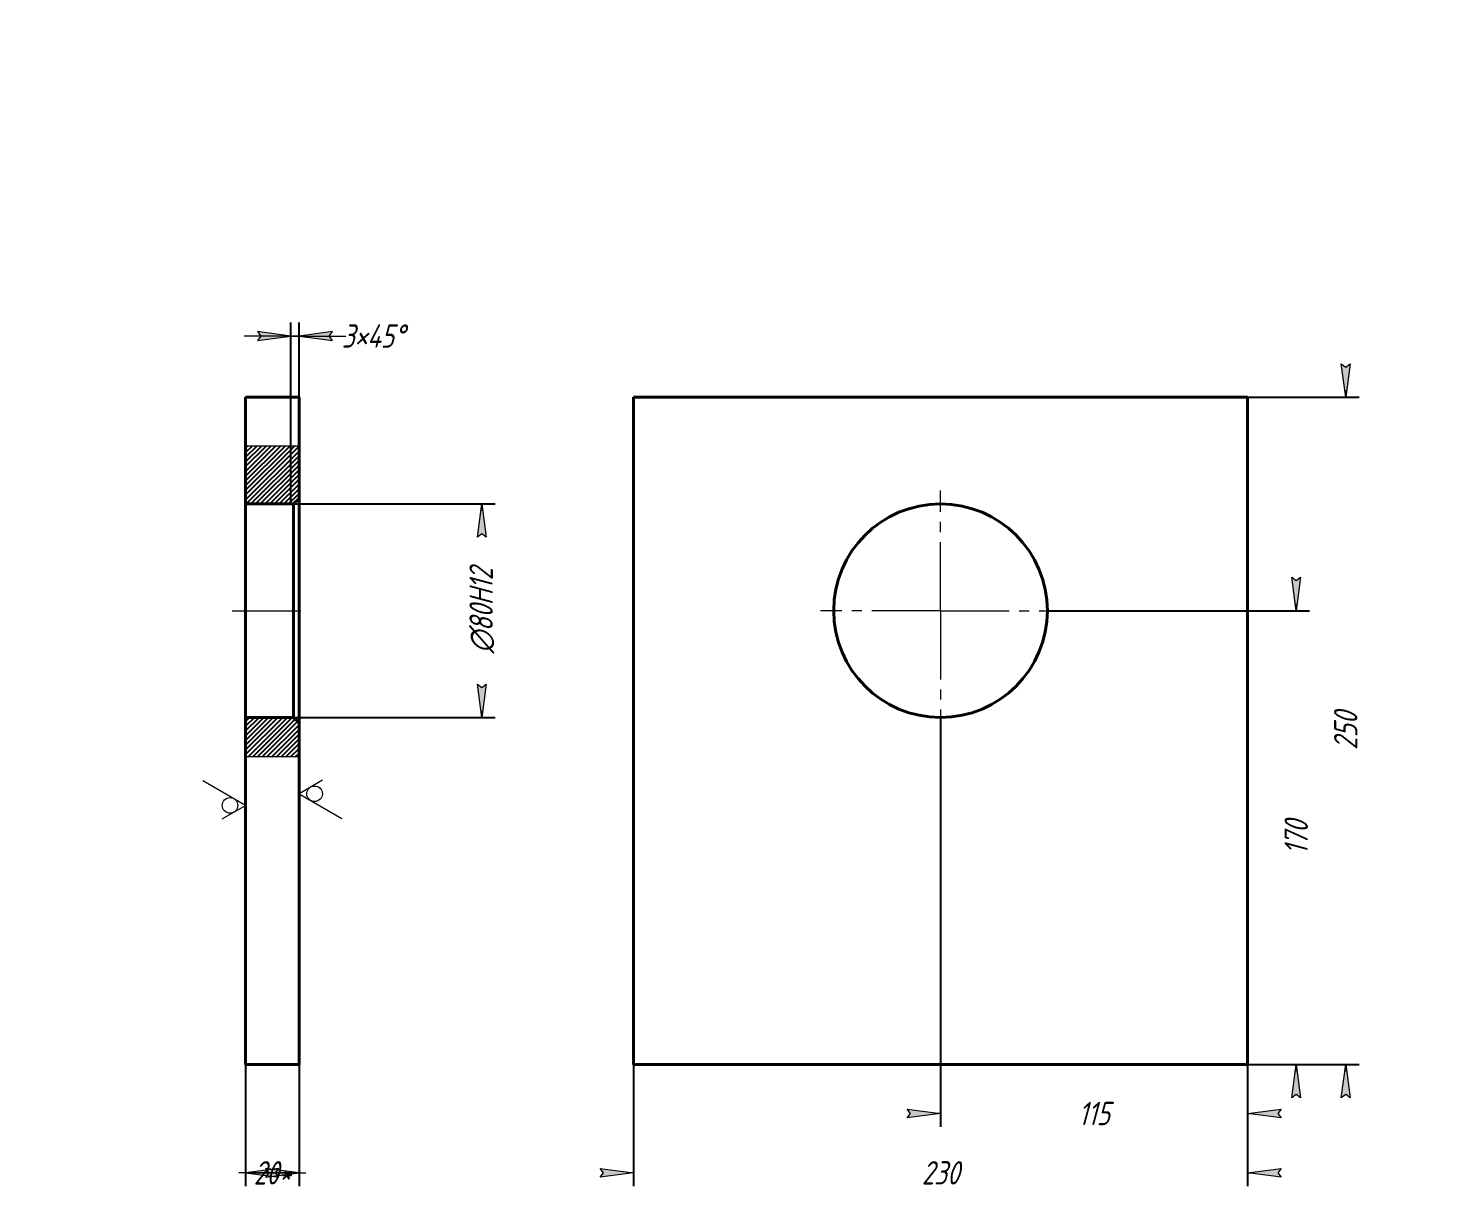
# Model space of a CAD drawing. Header units: millimetres. Extents: x 0 to 210, y 0 to 297.
# Drawn here: x 0 to 210, y 122.9 to 297 of the extents above; entities that cross this region are included whole.
import ezdxf

# ---------------------------------------------------------------- set-up
doc = ezdxf.new("R2010")
doc.units = ezdxf.units.MM
for name, pattern in [('K5LT_AXLED', [14.78612232208252, 10.28612232208252, -1.5, 1.5, -1.5]), ('K5LT_BASIC', [0]), ('K5LT_THIN', [0]), ('K5LT_THIN_INCLUDED_TO_HATCHING', [0])]:
    doc.linetypes.add(name, pattern=pattern)
doc.layers.add('Системный слой', color=7, linetype='Continuous')
doc.styles.add('KDIMTEXTSTYLE', font='GOST_AU.SHX', dxfattribs={"width": 0.96, "oblique": 15, "height": 5})
doc.dimstyles.new('KDIMSTYLE (0.40)', dxfattribs={"dimtxt": 5, "dimasz": 1, "dimexe": 2, "dimexo": 0.0625, "dimgap": 1, "dimtad": 1, "dimlfac": 2.5, "dimtxsty": 'KDIMTEXTSTYLE', "dimsah": 1, "dimcen": 0.09, "dimdle": 1, "dimadec": 0, "dimazin": 0, "dimtfac": 0.667, "dimtmove": 0, "dimatfit": 3, "dimfxl": 1, "dimtvp": 1, "dimtolj": 1, "dimtzin": 0, "dimarcsym": 0})

# ---------------------------------------------------------------- blocks, each defined once
blk = doc.blocks.new('U0')
at = {"layer": 'Системный слой', "color": 30, "linetype": 'K5LT_AXLED', "lineweight": 18, "true_color": 0xff8000}
for q in [(136.6916676974826, 227.7088893661185), (118.6916676974826, 209.7088893661185), (154.6916676974826, 209.7088893661185), (136.6916676974826, 191.7088893661185)]:
    blk.add_line((136.6916676974826, 209.7088893661185), q, dxfattribs=at)
blk = doc.blocks.new('KDIMARROW_01')
at = {"layer": 'Системный слой'}
blk.add_hatch(color=0, dxfattribs=at).paths.add_polyline_path([(0, 0), (-5, 0.658262491226197), (-4.5, 5.51091059616309e-16), (-5, -0.6582624912261956)])
at = {"layer": 'Системный слой', "color": 0, "linetype": 'K5LT_THIN', "lineweight": 18}
for p, q in [((-4.5, 5.51091059616309e-16), (-5, 0.658262491226197)), ((-5, 0.658262491226197), (0, 0)), ((0, 0), (-5, -0.6582624912261956)), ((-5, -0.6582624912261956), (-4.5, 5.51091059616309e-16)), ((0, 0), (-1, 0))]:
    blk.add_line(p, q, dxfattribs=at)
blk = doc.blocks.new('U1')
at = {"layer": 'Системный слой', "color": 150, "linetype": 'K5LT_BASIC', "lineweight": 40, "true_color": 0x0080ff}
for p, q in [((32.58947341544506, 234.4248258911583), (32.58947341544506, 241.7088893661185)), ((32.58947341544507, 141.7088893661185), (32.58947341544506, 187.8211258878022))]:
    blk.add_line(p, q, dxfattribs=at)
blk = doc.blocks.new('U2')
at = {"layer": 'Системный слой', "color": 150, "linetype": 'K5LT_BASIC', "lineweight": 40, "true_color": 0x0080ff}
for p, q in [((40.58947341544506, 234.4248258911583), (40.58947341544506, 241.7088893661185)), ((40.58947341544507, 141.7088893661185), (40.58947341544506, 187.8211258878022))]:
    blk.add_line(p, q, dxfattribs=at)
blk = doc.blocks.new('U3')
at = {"layer": 'Системный слой', "color": 7, "linetype": 'K5LT_THIN_INCLUDED_TO_HATCHING', "lineweight": 18}
for p, q in [((32.58947341544506, 234.4248258911583), (40.58947341544506, 234.4248258911583)), ((40.58947341544507, 187.8211258878022), (32.58947341544506, 187.8211258878022))]:
    blk.add_line(p, q, dxfattribs=at)
blk = doc.blocks.new('KDIMARROW_02')
at = {"layer": 'Системный слой'}
blk.add_hatch(color=0, dxfattribs=at).paths.add_polyline_path([(4.5, -5.51091059616309e-16), (5, 0.6582624912261956), (0, 0), (5, -0.658262491226197)])
at = {"layer": 'Системный слой', "color": 0, "linetype": 'K5LT_THIN', "lineweight": 18}
for p, q in [((0, 0), (-1, 0)), ((5, 0.6582624912261956), (0, 0)), ((0, 0), (5, -0.658262491226197)), ((0, 0), (7, -8.572527594031472e-16)), ((4.5, -5.51091059616309e-16), (5, 0.6582624912261956)), ((5, -0.658262491226197), (4.5, -5.51091059616309e-16))]:
    blk.add_line(p, q, dxfattribs=at)
blk = doc.blocks.new('U4')
at = {"layer": 'Системный слой', "color": 7, "linetype": 'K5LT_THIN', "lineweight": 18}
for p, q in [((32.58947341544506, 180.5328422862068), (26.18772341544506, 184.2288926487068)), ((29.08947341544506, 178.5121172862068), (32.58947341544506, 180.5328422862068))]:
    blk.add_line(p, q, dxfattribs=at)
blk.add_arc((30.25614008211173, 180.5328422862068), 1.166666666666667, 0, 359.999994270422, dxfattribs=at)
blk = doc.blocks.new('U5')
at = {"layer": 'Системный слой', "color": 7, "linetype": 'K5LT_THIN', "lineweight": 18}
for p, q in [((44.08947341544506, 184.2961042353299), (40.58947341544506, 182.27537923533)), ((40.58947341544506, 182.27537923533), (46.99122341544506, 178.57932887283))]:
    blk.add_line(p, q, dxfattribs=at)
blk.add_arc((42.9228067487784, 182.27537923533), 1.166666666666667, 0, 359.999994270422, dxfattribs=at)

msp = doc.modelspace()

# ---------------------------------------------------------------- hatches: boundary and pattern name
at = {"layer": 'Системный слой'}
h = msp.add_hatch(dxfattribs=at)
h.set_pattern_fill('', angle=45, style=0, pattern_type=0)
h.set_pattern_definition([(45, (0, 0), (-0.3535533905932738, 0.3535533905932738), [])])
h.paths.add_polyline_path([(32.58947341544507, 193.7088893661185), (32.58947341544506, 187.8211258878022), (40.58947341544507, 187.8211258878022), (40.58947341544507, 192.9088893661184), (39.78947341544507, 193.7088893661185)])
h.paths.add_polyline_path([(32.58947341544506, 234.4248258911583), (32.58947341544506, 225.7088893661185), (39.78947341544507, 225.7088893661185), (40.58947341544506, 226.5088893661185), (40.58947341544506, 234.4248258911583)])

# ---------------------------------------------------------------- linework, layer by layer
at = {"layer": 'Системный слой', "color": 150, "linetype": 'K5LT_BASIC', "lineweight": 40, "true_color": 0x0080ff}
for p, q in [((40.58947341544506, 241.7088893661185), (32.58947341544506, 241.7088893661185)), ((182.6916676974826, 241.7088893661185), (90.69166769748256, 241.7088893661185)), ((90.69166769748256, 241.7088893661185), (90.69166769748256, 141.7088893661185)), ((182.6916676974826, 141.7088893661185), (182.6916676974826, 241.7088893661185)), ((32.58947341544506, 225.7088893661185), (32.58947341544506, 234.4248258911583)), ((40.58947341544506, 226.5088893661185), (40.58947341544506, 234.4248258911583)), ((32.58947341544507, 193.7088893661185), (32.58947341544506, 225.7088893661185)), ((32.58947341544506, 225.7088893661185), (39.78947341544507, 225.7088893661185)), ((40.58947341544506, 226.5088893661185), (39.78947341544507, 225.7088893661185)), ((39.78947341544507, 193.7088893661185), (39.78947341544507, 225.7088893661185)), ((40.58947341544507, 192.9088893661184), (40.58947341544506, 226.5088893661185)), ((32.58947341544507, 193.7088893661185), (39.78947341544507, 193.7088893661185)), ((32.58947341544507, 187.8211258878022), (32.58947341544507, 193.7088893661185)), ((40.58947341544507, 192.9088893661184), (39.78947341544507, 193.7088893661185)), ((40.58947341544507, 187.8211258878022), (40.58947341544507, 192.9088893661184)), ((40.58947341544507, 141.7088893661185), (32.58947341544507, 141.7088893661185)), ((90.69166769748256, 141.7088893661185), (182.6916676974826, 141.7088893661185))]:
    msp.add_line(p, q, dxfattribs=at)
at = {"layer": 'Системный слой', "color": 30, "linetype": 'K5LT_AXLED', "lineweight": 18, "true_color": 0xff8000}
msp.add_line((30.58947341544506, 209.7088893661185), (41.38947341544507, 209.7088893661185), dxfattribs=at)
at = {"layer": 'Системный слой', "color": 150, "linetype": 'K5LT_BASIC', "lineweight": 40, "true_color": 0x0080ff}
msp.add_circle((136.6916676974826, 209.7088893661185), 16, dxfattribs=at)

# ---------------------------------------------------------------- block references
at = {"layer": 'Системный слой'}
for name in ['U1', 'U2', 'U3', 'U0', 'U4', 'U5']:
    msp.add_blockref(name, (0, 0), dxfattribs=at)

# ---------------------------------------------------------------- dimensions: what is measured, and where the dimension line sits
at = {"layer": 'Системный слой', "color": 7}
for base, p1, p2, location, override in [((39.38947341544506, 250.860328965693), (40.58947341544506, 226.9088893661184), (39.38947341544506, 225.7088893661185), (51.67547319419263, 250.860328965693), {"dimexo": 0, "dimpost": '\\H3.5;\\W0.965;\\Q15;<>\\H3.5;\\W0.965;\\Q15;\\Q15;\\Q15;×\\Q15;45\\Q15;°\\Q15;', "dimblk1": 'KDIMARROW_02', "dimblk2": 'KDIMARROW_02', "dimse1": 0, "dimse2": 0, "dimclrt": 7, "dimtolj": 1}), ((136.6916676974826, 134.3785866498152), (182.6916676974826, 141.7088893661185), (136.6916676974826, 193.7088893661185), (159.6916676974826, 134.3785866498152), {"dimexo": 0, "dimpost": '\\H3.5;\\W0.965;\\Q15;<>', "dimblk1": 'KDIMARROW_01', "dimblk2": 'KDIMARROW_01', "dimse1": 0, "dimse2": 0, "dimclrt": 7, "dimtolj": 1}), ((32.58947341544507, 125.489175128611), (40.58947341544507, 141.7088893661185), (32.58947341544507, 141.7088893661185), (36.58947341544507, 125.489175128611), {"dimexo": 0, "dimpost": '\\H3.5;\\W0.965;\\Q15;<>\\H3.5;\\W0.965;\\Q15;\\Q15;*', "dimblk1": 'KDIMARROW_02', "dimblk2": 'KDIMARROW_02', "dimse1": 0, "dimse2": 0, "dimclrt": 7, "dimtolj": 1}), ((90.69166769748256, 125.489175128611), (182.6916676974826, 141.7088893661185), (90.69166769748256, 141.7088893661185), (136.6916676974826, 125.489175128611), {"dimexo": 0, "dimpost": '\\H3.5;\\W0.965;\\Q15;<>', "dimblk1": 'KDIMARROW_01', "dimblk2": 'KDIMARROW_01', "dimse1": 0, "dimse2": 0, "dimclrt": 7, "dimtolj": 1})]:
    msp.add_linear_dim(base=base, p1=p1, p2=p2, location=location, dimstyle='KDIMSTYLE (0.40)', override=override, dxfattribs=at).render()
for base, p1, p2, location, override in [((197.3797400043517, 141.7088893661185), (182.6916676974826, 241.7088893661185), (182.6916676974826, 141.7088893661185), (197.3797400043517, 191.7088893661185), {"dimexo": 0, "dimpost": '\\H3.5;\\W0.965;\\Q15;<>', "dimblk1": 'KDIMARROW_01', "dimblk2": 'KDIMARROW_01', "dimse1": 0, "dimse2": 0, "dimclrt": 7, "dimtolj": 1}), ((67.98942209007586, 225.7088893661185), (39.38947341544507, 193.7088893661185), (39.38947341544506, 225.7088893661185), (67.98942209007586, 209.7088893661185), {"dimexo": 0, "dimpost": '\\H3.5;\\W0.965;\\Q15;∅<>\\H3.5;\\W0.965;\\Q15;\\Q15;H12', "dimblk1": 'KDIMARROW_01', "dimblk2": 'KDIMARROW_01', "dimse1": 0, "dimse2": 0, "dimclrt": 7, "dimtolj": 1}), ((189.9691795464751, 141.7088893661185), (152.6916676974826, 209.7088893661185), (182.6916676974826, 141.7088893661185), (189.9691795464751, 175.7088893661185), {"dimexo": 0, "dimpost": '\\H3.5;\\W0.965;\\Q15;<>', "dimblk1": 'KDIMARROW_01', "dimblk2": 'KDIMARROW_01', "dimse1": 0, "dimse2": 0, "dimclrt": 7, "dimtolj": 1})]:
    msp.add_linear_dim(base=base, p1=p1, p2=p2, angle=90, location=location, dimstyle='KDIMSTYLE (0.40)', override=override, dxfattribs=at).render()

doc.saveas('drawing.dxf')
